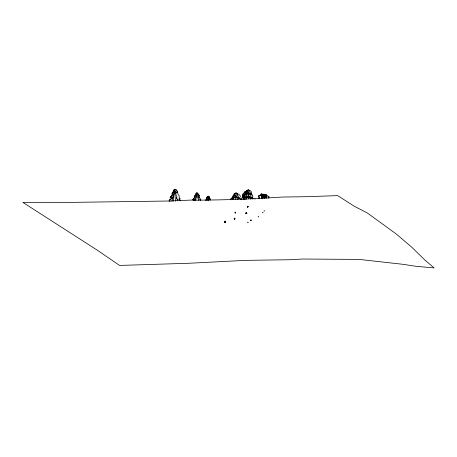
<?xml version="1.0" encoding="UTF-8"?>
<svg xmlns="http://www.w3.org/2000/svg" width="457" height="457" viewBox="0 0 457 457"><rect width="100%" height="100%" fill="white"/><g stroke="black" fill="none" stroke-linecap="round" stroke-linejoin="round"><path stroke-width="0.69" d="M263.883 195.762L264.643 195.065L264.643 195.853L264.849 194.625L264.689 195.47M230.557 199.703L231.339 198.184L232.75 197.527M264.706 197.647L264.717 197.138L264.694 197.864M266.545 196.19L264.883 195.059L264.523 195.419L264.717 196.727L264.849 194.928L264.157 195.453M264.797 196.293L264.883 195.83L264.78 197.892L264.849 194.928L264.797 195.373M246.654 213.151L246.517 213.705L246.512 213.35M247.803 206.65L247.7 207.072L247.717 206.273M264.397 210.888L264.083 210.9M245.135 194.762L245.209 194.248M246.506 212.728L246.506 213.442L245.997 213.111M177.207 200.909C178.196 199.155 175.836 198.915 176.305 197.778L176.922 196.596L175.882 195.013L176.099 192.825L175.517 192.431L175.494 191.163L175.299 191.529L174.494 189.124L173.729 190.101L173.214 192.471L172.255 192.888L172.5 194.996L170.627 196.887L171.375 197.138L171.609 197.852C172.386 198.978 167.919 199.652 169.364 201.274M225.204 221.119L224.987 222.479L225.015 221.554M234.407 218.28L234.384 219.08L234.704 218.155M246.512 212.768L246.414 213.476L245.889 213.436L245.929 212.968M247.968 206.256L247.883 207.061L247.488 207.032L247.437 206.393M262.192 196.11L262.341 195.402L262.729 196.299M266.534 197.858C267.562 194.288 264.163 197.744 266.785 198.104M234.23 218.343L234.161 218.966L234.801 219.04L234.915 218.206M235.595 212.248L235.526 212.871L235.184 212.802L235.218 212.179M246.317 212.699L246.174 213.493L246.169 213.133M246.386 212.791L246.283 213.602L246.849 213.653L246.849 213.179M247.871 206.273L247.814 207.072L247.585 206.364M225.238 221.234L225.21 222.496L224.998 221.496M235.886 195.962L235.875 195.47L235.738 199.595M235.412 212.174L235.401 212.876L235.401 212.379M235.252 212.237L235.201 212.791L235.601 212.819C235.446 211.471 236.092 213.305 235.098 212.836L235.144 212.208M247.585 206.25L247.608 207.061L248.037 206.398M248.682 198.801C248.854 197.321 249.145 188.095 247.94 190.82M234.401 218.52L234.532 219.086L234.567 218.732M246.077 212.699L246.043 213.408L246.34 213.322M263.009 197.704C262.112 196.584 263.74 194.99 263.792 196.847C263.843 198.378 262.649 197.293 262.569 198.532M264.335 210.911L264.032 211.031M250.516 199.081L251.961 197.595L251.144 196.864L249.813 197.121L250.356 195.887L250.11 195.053C251.161 193.465 250.596 192.403 249.499 192.123C250.516 189.478 248.996 191.432 248.539 189.946L247.757 190.272C244.535 190.546 245.866 194.414 244.786 194.551L244.998 193.751L245.586 194.294M251.693 194.962L251.567 194.425M252.036 195.179L251.264 193.505M225.415 221.154L225.364 222.422L224.844 222.456L224.913 221.514L224.844 222.456L225.381 222.462L225.432 221.199M264.832 198.052C264.883 196.453 265.563 198.03 264.843 197.675M246.414 213.151L246.386 213.619L246.723 213.35M246.42 199.246C246.329 198.241 244.883 195.836 246.929 197.018C246.917 195.447 246.472 193.688 246.809 192.066L246.649 190.432L247.443 190.718M262.689 194.751L262.729 194.391L262.986 195.933M264.226 197.384L264.289 197.098L264.483 197.624M241.039 199.378L241.81 198.921C241.113 197.138 244.598 197.104 242.718 195.539L242.604 194.619L243.375 193.248L245.289 191.923M259.427 198.584L259.319 197.87L258.376 196.904C259.205 196.841 258.188 195.133 259.142 196.104L259.348 196.23M262.004 198.572L262.078 198.195M208.221 198.104L208.495 196.818M208.74 197.184C208.141 194.265 207.735 199.6 207.341 200.36M246.272 213.179L246.232 213.653L246.843 213.328M207.409 197.213C207.444 195.105 209.455 196.647 209.426 198.11M235.892 195.956L236.052 193.003L236.08 194.059M245.078 199.515C245.46 198.469 243.29 197.95 243.878 197.401C246.5 196.527 245.797 197.881 245.872 195.03C244.724 193.265 245.592 192.363 246.917 192.089C248.145 193.054 247.008 190.003 248.162 189.923L248.625 190.335M264.58 195.825L264.66 194.625M262.672 194.573L261.85 195.43M234.218 218.692L234.772 219.086L234.881 218.263M210.46 200.046C210.214 197.91 209.443 198.458 209.003 197.138C207.558 194.642 205.993 198.966 205.873 200.44M174.483 192.888L174.654 191.494L175.305 193.465M262.586 196.276L262.684 195.79C263.523 194.939 263.9 193.905 263.489 195.967M262.729 195.944L262.552 194.048L262.221 195.396M195.762 200.263L196.504 194.808L197.253 198.098M260.216 195.785L260.353 195.242L260.781 195.213M196.167 193.711C194.271 197.647 196.864 190.198 196.744 194.522M252.253 198.458L252.23 197.704M240.845 199.423L240.908 199.001C240.433 198.435 238.554 197.841 240.171 196.927L240.348 196.11L239.639 194.933L237.349 193.482L235.743 193.043L234.967 194.025M264.449 197.932L264.694 196.619L265.346 197.824M195.133 195.83C195.847 192.408 194.202 197.824 194.145 198.007L192.745 199.72L193.06 200.172A1483.176 1383.693 -60.8 0 0 282.169 197.041L306.636 196.699L337.672 195.613L354.112 206.141L367.257 212.945L396.099 233.875L411.82 247.266L424.821 259.987L434.15 267.939L415.784 266.271L403.228 264.34L359.225 259.416L302.511 259.028L289.887 259.736L245.752 260.359L188.952 263.266L119.574 265.431L97.107 250.07L22.85 202.394L55.114 202.617L168.61 201.017L193.397 199.995L193.705 200.32M196.127 194.499C197.618 189.421 197.938 199.178 198.755 200.389M263.798 196.316L264.003 194.436L263.918 195.299M263.638 195.442L263.786 194.945L264.249 196.63L265.049 196.756L265.854 195.048L265.734 196.401M245.712 191.66L247.277 190.963M245.837 191.637L246.614 190.957L247.248 191.055M233.036 199.509L233.167 199.035C232.013 198.298 233.03 197.378 232.51 196.647L232.836 195.899L233.841 196.242L234.247 195.607C233.91 195.093 233.687 192.7 234.807 194.014M171.861 201.354L174.654 191.494L175.499 201.126M233.738 199.429L233.447 196.276C233.384 194.671 234.641 196.864 234.721 195.419C233.973 191.637 235.149 195.025 235.829 193.008L236.817 193.477M232.396 199.349L233.361 198.321M176.939 192.626L176.596 192.243M208.186 199.201L208.603 197.87L208.723 200.686M173.626 191.3C173.751 189.564 176.722 188.301 176.111 190.495M208.535 196.619C209.003 195.202 209.517 197.555 209.535 198.144M264.323 196.744C265.071 196.499 264.706 193.934 264.849 196.053C264.574 197.681 264.18 194.082 265.134 195.373M171.929 198.801L172.672 196.807M194.339 200.497L194.819 199.235M262.369 195.339L262.935 194.528L263.609 195.008M171.232 196.259L172.192 195.316L171.895 193.254L172.9 192.837L173.237 191.317L173.466 191.712M194.905 200.332L195.647 194.768L196.967 192.791L198.001 193.385L197.944 194.054L199.321 195.208L198.944 196.539L200.389 199.029L199.926 199.795M196.23 193.551L196.887 192.763L198.315 194.448M245.003 192.083L245.175 191.717M233.041 196.196L234.144 194.573M177.619 192.608L177.03 191.677M268.19 198.132L269.173 197.167C268.47 196.921 269.362 195.567 268.305 196.567L267.636 196.367L267.425 195.682C266.779 195.345 265.574 193.494 266.522 195.642C265.923 196.647 265.997 193.294 265.586 195.27M263.375 196.327L263.278 195.105L264.135 196.761M258.239 198.515C259.85 198.481 259.953 197.321 258.536 196.464L258.622 196.219C259.342 195.984 258.513 194.414 259.547 195.682L260.244 195.567L260.501 194.831C264.209 191.654 259.085 196.561 263.438 194.785M179.492 199.955L178.927 198.812M244.826 199.423L244.358 198.972L243.981 199.503M263.301 195.739L263.261 194.625L262.798 195.35M230.311 199.835L231.425 198.338M173.426 192.448L173.192 192.688L173.443 192.346M171.226 199.172L171.272 198.018L170.033 197.487L171.112 196.39M243.867 198.658L243.827 199.486M246.049 194.888L245.158 194.362L247.306 194.048L248.254 192.683L251.224 194.796L250.236 194.094M248.26 195.927L244.381 198.03L247.066 197.641L248.26 195.927L251.984 198.578L249.853 197.064M261.775 198.606L261.895 198.001L263.078 197.818M263.906 197.67L264.694 196.619M243.507 194.585L244.015 194.282L244.672 194.745M264.203 195.316L264.712 194.653M206.861 198.327C207.038 197.487 206.444 199.172 206.878 198.258M254.846 199.029L255.183 199.041M247.488 190.323L248.037 189.946L249.185 190.272C253.149 191.403 250.413 194.065 252.064 194.825C252.864 196.224 252.995 196.67 252.67 198.195L252.595 198.938M210.466 199.652L209.997 199.063M246.494 191.157L247.117 191.077M234.007 197.83L235.972 196.202L239.508 198.498L237.617 197.932L234.007 197.83L232.287 198.292L233.55 198.669M242.461 197.658L243.244 197.47M264.077 197.19L263.98 197.675M235.149 193.574L236.28 193.02L236.755 193.951L237.354 193.46L237.269 195.956L238.114 195.682L238.303 196.162L237.817 199.543M241.587 199.469L242.153 199.132M264.397 197.835L264.1 197.184M245.689 191.523L246.203 191.894M232.287 198.292L235.972 196.202L237.617 197.932M245.158 194.362L248.254 192.683M243.998 197.464L242.827 196.767L244.575 195.819M265.785 196.07L265.843 195.63M232.019 198.115L232.544 197.87M207.284 197.315C205.793 197.732 206.535 199.498 206.09 200.389M242.827 196.767L244.238 196.561M243.17 196.978L244.581 196.773M250.265 220.365L251.087 220.285L251.007 220M194.928 196.002C193.34 196.024 195.168 198.075 193.939 198.349L192.991 199.372L193.642 199.578L194.031 200.44M170.775 199.012L169.587 200.006L170.084 201.331M247.751 222.279L248.162 222.262M258.611 216.812L258.176 216.812L258.576 216.835M262.152 196.71C261.05 195.773 261.29 198.115 261.998 198.641M265.683 195.79L266.282 196.344M250.202 220.303L251.173 220.36L251.076 220.063M247.306 194.048L250.333 194.271M247.066 197.641L250.87 197.915M247.665 222.245L248.065 222.291M250.379 220.263L250.939 220.417L250.887 220.108M262.992 196.276L261.907 196.379L262.158 197.961M180.584 200.886L179.63 199.549L179.07 199.463C179.075 198.344 181.378 199.909 179.601 198.127C178.618 197.218 179.521 196.419 179.058 195.522C176.619 193.934 178.973 191.512 176.111 189.963M178.938 199.629L179.344 200.012M243.273 195.882L242.947 195.128M175.385 189.347L174.7 189.427L173.991 192.791L173.272 201.211M252.258 197.595L253.075 199.012M243.947 199.652L243.313 198.744L243.764 197.647C242.496 196.79 243.61 195.75 243.038 194.899L243.398 194.065L244.512 194.505L244.958 193.802C244.592 193.225 244.341 190.46 245.575 192.014M209.832 199.041L209.603 197.824L209.712 199.88M243.77 199.423C244.272 198.132 243.484 195.333 244.941 195.002M200 199.515L200.623 200.446M243.827 197.264L243.313 196.481M236.989 193.625L237.274 194.008M199.012 197.527L199.229 198.138M263.203 195.739L263.323 194.579L263.489 194.939M174.888 189.398C174.231 190.489 172.843 191.574 172.917 193.162M176.596 197.401L177.676 200.686M261.17 194.939C260.547 193.162 263.032 194.179 261.341 195.35M198.812 197.196L199.103 195.676L198.572 194.945M263.746 194.842L263.832 194.088L263.992 195.345M196.504 194.808L196.653 196.87M197.39 194.99L197.39 194.99M195.95 194.962L195.95 194.962M198.155 195.465L198.492 195.739L198.155 195.465M198.304 195.213L198.726 195.316L198.304 195.213M208.015 198.012L208.015 198.012M176.842 191.997L177.356 192.129L176.842 191.997M175.876 192.134L176.099 192.346L175.876 192.134M262.992 212.648L262.575 212.665L262.981 212.671"/></g></svg>
